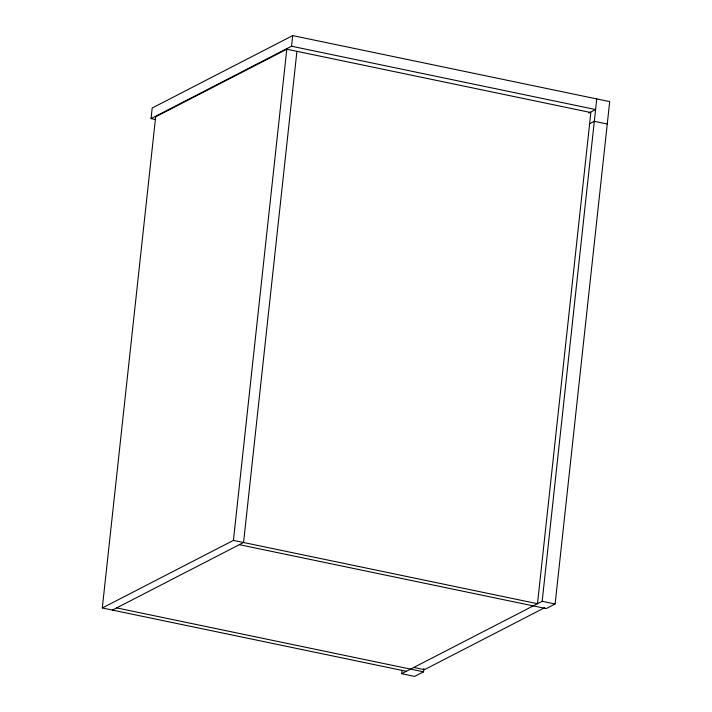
<?xml version="1.0" encoding="UTF-8"?>
<svg xmlns="http://www.w3.org/2000/svg" width="712" height="712" viewBox="0 0 712 712"><rect width="100%" height="100%" fill="white"/><g stroke="black" fill="none" stroke-linecap="round" stroke-linejoin="round"><path stroke-width="1.07" d="M155.385 119.527L151.042 118.619L152.19 108.01L292.685 35.6L609.694 101.62L555.12 603.99L546.229 608.573L239.348 544.671M102.306 607.968L155.661 116.795L286.785 49.217L590.844 112.541L537.489 603.705L233.42 540.39L102.306 607.968L406.365 671.291M233.42 540.39L286.785 49.217M151.042 118.619L291.528 46.218L292.685 35.6M296.922 51.326L243.557 542.5L112.434 610.077M423.889 668.497L423.533 671.817L414.633 676.4L401.684 673.703L402.04 670.384M401.684 673.703L542.17 601.293L596.745 98.924M588.717 113.075L595.597 109.532L291.528 46.218M589.367 123.87L594.315 121.325L607.265 124.022M544.724 607.674L424.423 669.681L413.636 667.438M542.17 601.293L555.12 603.99M116.652 607.906L423.533 671.817"/></g></svg>
